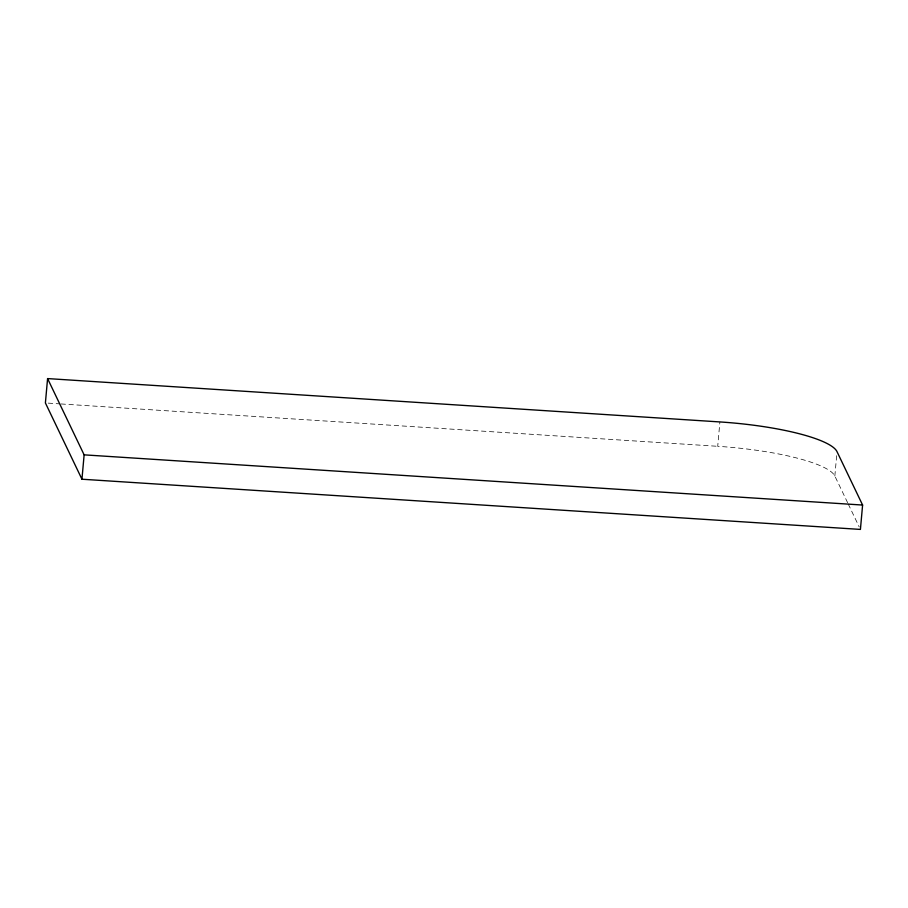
<?xml version="1.0" encoding="UTF-8"?>
<svg xmlns="http://www.w3.org/2000/svg" width="908" height="908" viewBox="0 0 908 908"><rect width="100%" height="100%" fill="white"/><g stroke="black" fill="none" stroke-linecap="round" stroke-linejoin="round"><path stroke-width="0.68" stroke-dasharray="4.54 3.41" d="M847.629 502.726L834.838 476.03A107.133 21.974 5.1 0 0 717.717 446.305L719.896 421.936M834.838 476.03L836.904 453.013M48.226 403.129L59.553 403.867M60.972 403.958L717.717 446.305M848.231 503.997L859.195 526.878"/><path stroke-width="1.36" d="M47.579 378.579L45.4 402.948L81.947 479.22L860.421 529.421L862.6 505.052L837.017 451.662A107.133 21.974 5.1 0 0 719.896 421.936L47.579 378.579L84.126 454.851L81.947 479.22M84.126 454.851L862.6 505.052"/></g></svg>
